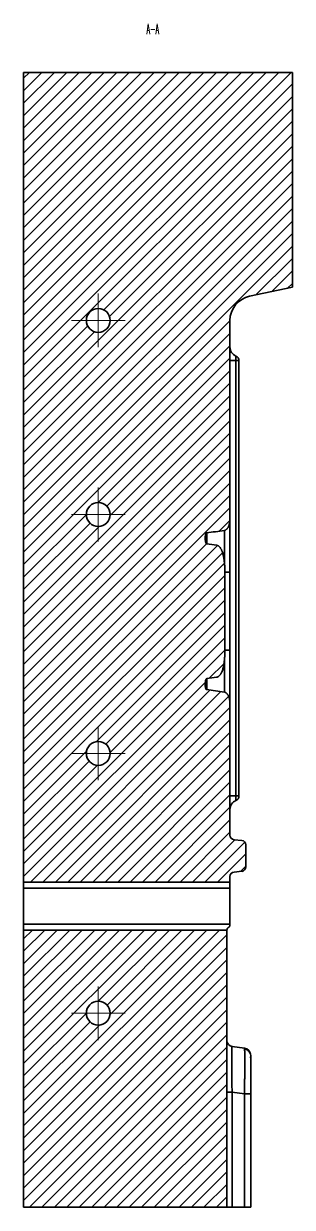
# Model space of a CAD drawing. Header units: millimetres. Extents: x -13 to 1082, y 396 to 866.
# Drawn here: x 557.8 to 647.8, y 469.2 to 865.6 of the extents above; entities that cross this region are included whole.
import ezdxf

# ---------------------------------------------------------------- set-up
doc = ezdxf.new("R2010")
doc.units = ezdxf.units.MM
doc.linetypes.add('CENTER', pattern=[50.8, 31.75, -6.35, 6.35, -6.35])
doc.layers.add('1', color=7, linetype='Continuous', true_color=0xffffff)
doc.layers.add('10', color=7, linetype='Continuous', true_color=0xffffff)
doc.styles.add('chinesef', font='simplex.shx', dxfattribs={"bigfont": 'gbcbig.shx'})

msp = doc.modelspace()

# ---------------------------------------------------------------- hatches: boundary and pattern name
at = {"layer": '10', "linetype": 'Continuous', "lineweight": 18}
h = msp.add_hatch(dxfattribs=at)
h.set_pattern_fill('ANSI31', scale=0.93, style=0)
h.set_pattern_definition([(45, (-182.029, 132.5365), (-2.0879095, 2.0879095), [])])
edge = h.paths.add_edge_path(flags=0)
edge.add_arc((582.785, 534.236), 4, 0, 360)
edge = h.paths.add_edge_path(flags=0)
edge.add_line((618.64, 644.983), (618.64, 643.682))
edge.add_spline(control_points=[(618.64, 643.682), (618.64, 643.631), (618.641, 643.579), (618.646, 643.502), (618.649, 643.476), (618.654, 643.424), (618.657, 643.398), (618.667, 643.321), (618.676, 643.269), (618.693, 643.193), (618.699, 643.168), (618.712, 643.118), (618.719, 643.093), (618.743, 643.018), (618.761, 642.97), (618.794, 642.9), (618.805, 642.877), (618.831, 642.832), (618.844, 642.81), (618.867, 642.778), (618.875, 642.768), (618.891, 642.747), (618.9, 642.737), (618.926, 642.708), (618.945, 642.69), (618.976, 642.665), (618.987, 642.658), (619.009, 642.644), (619.021, 642.638), (619.044, 642.627), (619.056, 642.622), (619.075, 642.616), (619.082, 642.615), (619.107, 642.61)], knot_values=[0, 0, 0, 0, 0.1269841, 0.1269841, 0.1904762, 0.1904762, 0.2539683, 0.2539683, 0.3809524, 0.3809524, 0.4444444, 0.4444444, 0.5079365, 0.5079365, 0.6349206, 0.6349206, 0.6984127, 0.6984127, 0.7619048, 0.7619048, 0.7936508, 0.7936508, 0.8253968, 0.8253968, 0.8888889, 0.8888889, 0.9206349, 0.9206349, 0.952381, 0.952381, 0.984127, 0.984127, 1, 1, 1, 1], degree=3, periodic=0)
edge.add_spline(control_points=[(619.107, 642.61), (621.074, 642.325), (623.042, 642.047), (625.011, 641.775)], knot_values=[0, 0, 0, 0, 1, 1, 1, 1], degree=3, periodic=0)
edge.add_spline(control_points=[(625.011, 641.775), (625.034, 641.771), (625.057, 641.767), (625.102, 641.758), (625.124, 641.753), (625.19, 641.735), (625.234, 641.72), (625.297, 641.694), (625.318, 641.685), (625.36, 641.665), (625.38, 641.655), (625.441, 641.622), (625.481, 641.599), (625.595, 641.523), (625.666, 641.466), (625.767, 641.372), (625.8, 641.34), (625.863, 641.274), (625.894, 641.239), (625.982, 641.135), (626.037, 641.062), (626.115, 640.95), (626.14, 640.911), (626.189, 640.834), (626.213, 640.794), (626.281, 640.675), (626.324, 640.594), (626.404, 640.431), (626.441, 640.348), (626.544, 640.095), (626.604, 639.923), (626.667, 639.704), (626.679, 639.66), (626.703, 639.571), (626.714, 639.527), (626.745, 639.394), (626.764, 639.305), (626.814, 639.037), (626.839, 638.858), (626.872, 638.499), (626.881, 638.318), (626.881, 638.137)], knot_values=[0, 0, 0, 0, 0.015625, 0.015625, 0.03125, 0.03125, 0.0625, 0.0625, 0.078125, 0.078125, 0.09375, 0.09375, 0.125, 0.125, 0.1875, 0.1875, 0.21875, 0.21875, 0.25, 0.25, 0.3125, 0.3125, 0.34375, 0.34375, 0.375, 0.375, 0.4375, 0.4375, 0.5, 0.5, 0.625, 0.625, 0.65625, 0.65625, 0.6875, 0.6875, 0.75, 0.75, 0.875, 0.875, 1, 1, 1, 1], degree=3, periodic=0)
edge.add_spline(control_points=[(626.881, 638.137), (626.881, 623.37), (626.881, 608.604), (626.881, 593.838)], knot_values=[0, 0, 0, 0, 1, 1, 1, 1], degree=3, periodic=0)
edge.add_arc((628.388, 593.838), 1.508, 180, 265)
edge.add_line((628.257, 592.336), (630.831, 592.111))
edge.add_arc((630.7, 590.609), 1.508, 0, 85, ccw=False)
edge.add_line((632.207, 590.609), (632.207, 583.249))
edge.add_arc((630.7, 583.249), 1.508, 275, 360, ccw=False)
edge.add_line((630.831, 581.747), (628.257, 581.522))
edge.add_arc((628.388, 580.02), 1.508, 95, 180)
edge.add_line((626.881, 580.02), (626.881, 578.145))
edge.add_line((626.881, 578.145), (557.785, 578.145))
edge.add_line((557.785, 578.145), (557.785, 849.236))
edge.add_line((557.785, 849.236), (647.785, 849.236))
edge.add_line((647.785, 849.236), (647.785, 777.35))
edge.add_line((647.785, 777.35), (633.488, 774.311))
edge.add_arc((635.222, 766.152), 8.341, 102, 180)
edge.add_spline(control_points=[(626.881, 766.152), (626.881, 743.944), (626.881, 721.737), (626.881, 699.529)], knot_values=[0, 0, 0, 0, 1, 1, 1, 1], degree=3, periodic=0)
edge.add_spline(control_points=[(626.881, 699.529), (626.881, 699.349), (626.872, 699.168), (626.851, 698.942), (626.846, 698.896), (626.835, 698.806), (626.829, 698.76), (626.81, 698.625), (626.795, 698.535), (626.745, 698.268), (626.703, 698.092), (626.602, 697.746), (626.543, 697.575), (626.457, 697.365), (626.439, 697.323), (626.401, 697.239), (626.382, 697.198), (626.322, 697.075), (626.279, 696.994), (626.189, 696.837), (626.14, 696.76), (626.037, 696.61), (625.982, 696.538), (625.908, 696.451), (625.893, 696.433), (625.863, 696.399), (625.847, 696.382), (625.799, 696.332), (625.767, 696.3), (625.666, 696.208), (625.595, 696.151), (625.5, 696.087), (625.481, 696.075), (625.441, 696.051), (625.421, 696.04), (625.36, 696.007), (625.319, 695.987), (625.234, 695.953), (625.191, 695.938), (625.124, 695.92), (625.102, 695.915), (625.056, 695.905), (625.034, 695.901), (625.011, 695.898)], knot_values=[0, 0, 0, 0, 0.125, 0.125, 0.15625, 0.15625, 0.1875, 0.1875, 0.25, 0.25, 0.375, 0.375, 0.5, 0.5, 0.53125, 0.53125, 0.5625, 0.5625, 0.625, 0.625, 0.6875, 0.6875, 0.75, 0.75, 0.765625, 0.765625, 0.78125, 0.78125, 0.8125, 0.8125, 0.875, 0.875, 0.890625, 0.890625, 0.90625, 0.90625, 0.9375, 0.9375, 0.96875, 0.96875, 0.984375, 0.984375, 1, 1, 1, 1], degree=3, periodic=0)
edge.add_spline(control_points=[(625.011, 695.898), (623.042, 695.626), (621.074, 695.348), (619.107, 695.063)], knot_values=[0, 0, 0, 0, 1, 1, 1, 1], degree=3, periodic=0)
edge.add_spline(control_points=[(619.107, 695.063), (619.094, 695.061), (619.082, 695.058), (619.056, 695.051), (619.044, 695.046), (619.02, 695.035), (619.009, 695.029), (618.987, 695.015), (618.976, 695.007), (618.945, 694.983), (618.926, 694.965), (618.9, 694.936), (618.891, 694.926), (618.875, 694.906), (618.867, 694.895), (618.845, 694.863), (618.831, 694.841), (618.805, 694.796), (618.794, 694.773), (618.772, 694.726), (618.762, 694.702), (618.743, 694.653), (618.735, 694.628), (618.711, 694.554), (618.698, 694.504), (618.676, 694.403), (618.667, 694.352), (618.653, 694.25), (618.648, 694.198), (618.643, 694.12), (618.642, 694.094), (618.64, 694.043), (618.64, 694.017), (618.64, 693.991)], knot_values=[0, 0, 0, 0, 0.03125, 0.03125, 0.0625, 0.0625, 0.09375, 0.09375, 0.125, 0.125, 0.1875, 0.1875, 0.21875, 0.21875, 0.25, 0.25, 0.3125, 0.3125, 0.375, 0.375, 0.4375, 0.4375, 0.5, 0.5, 0.625, 0.625, 0.75, 0.75, 0.875, 0.875, 0.9375, 0.9375, 1, 1, 1, 1], degree=3, periodic=0)
edge.add_line((618.64, 693.991), (618.64, 692.69))
edge.add_spline(control_points=[(618.64, 692.69), (618.64, 692.63), (618.644, 692.51), (618.654, 692.391), (618.669, 692.272), (618.678, 692.213), (618.7, 692.096), (618.713, 692.037), (618.736, 691.95), (618.744, 691.921), (618.762, 691.864), (618.772, 691.835), (618.793, 691.78), (618.804, 691.752), (618.829, 691.697), (618.842, 691.671), (618.87, 691.618), (618.886, 691.592), (618.912, 691.555), (618.921, 691.543), (618.94, 691.519), (618.95, 691.507), (618.971, 691.485), (618.982, 691.475), (619.006, 691.455), (619.018, 691.446), (619.044, 691.43), (619.057, 691.424), (619.086, 691.413), (619.101, 691.409), (619.116, 691.406)], knot_values=[0, 0, 0, 0, 0.125, 0.25, 0.25, 0.375, 0.375, 0.5, 0.5, 0.5625, 0.5625, 0.625, 0.625, 0.6875, 0.6875, 0.75, 0.75, 0.8125, 0.8125, 0.84375, 0.84375, 0.875, 0.875, 0.90625, 0.90625, 0.9375, 0.9375, 0.96875, 0.96875, 1, 1, 1, 1], degree=3, periodic=0)
edge.add_spline(control_points=[(619.116, 691.406), (620.224, 691.25), (621.33, 691.089), (622.437, 690.925)], knot_values=[0, 0, 0, 0, 1, 1, 1, 1], degree=3, periodic=0)
edge.add_spline(control_points=[(622.437, 690.925), (622.463, 690.922), (622.489, 690.917), (622.528, 690.908), (622.541, 690.905), (622.567, 690.899), (622.58, 690.896), (622.644, 690.878), (622.694, 690.86), (622.792, 690.82), (622.84, 690.798), (622.91, 690.76), (622.933, 690.747), (622.978, 690.72), (623.001, 690.705), (623.111, 690.632), (623.194, 690.566), (623.349, 690.424), (623.422, 690.347), (623.56, 690.186), (623.624, 690.102), (623.744, 689.93), (623.8, 689.843), (623.906, 689.663), (623.956, 689.572), (624.051, 689.386), (624.095, 689.292), (624.18, 689.101), (624.22, 689.004), (624.277, 688.858), (624.296, 688.808), (624.332, 688.71), (624.35, 688.66), (624.435, 688.413), (624.496, 688.214), (624.605, 687.815), (624.654, 687.614), (624.743, 687.213), (624.782, 687.011), (624.854, 686.607), (624.886, 686.405), (624.944, 685.999), (624.97, 685.796), (625.04, 685.186), (625.076, 684.777), (625.132, 683.959), (625.152, 683.548), (625.178, 682.726), (625.185, 682.314), (625.185, 681.901)], knot_values=[0, 0, 0, 0, 0.0078125, 0.0078125, 0.0117188, 0.0117188, 0.015625, 0.015625, 0.03125, 0.03125, 0.046875, 0.046875, 0.0546875, 0.0546875, 0.0625, 0.0625, 0.09375, 0.09375, 0.125, 0.125, 0.15625, 0.15625, 0.1875, 0.1875, 0.21875, 0.21875, 0.25, 0.25, 0.28125, 0.28125, 0.296875, 0.296875, 0.3125, 0.3125, 0.375, 0.375, 0.4375, 0.4375, 0.5, 0.5, 0.5625, 0.5625, 0.625, 0.625, 0.75, 0.75, 0.875, 0.875, 1, 1, 1, 1], degree=3, periodic=0)
edge.add_line((625.185, 681.901), (625.185, 655.771))
edge.add_spline(control_points=[(625.185, 655.771), (625.185, 655.361), (625.178, 654.951), (625.152, 654.131), (625.132, 653.721), (625.077, 652.901), (625.041, 652.491), (624.97, 651.877), (624.944, 651.672), (624.885, 651.262), (624.853, 651.058), (624.798, 650.751), (624.779, 650.648), (624.738, 650.444), (624.717, 650.342), (624.649, 650.038), (624.6, 649.837), (624.489, 649.438), (624.429, 649.241), (624.293, 648.85), (624.218, 648.657), (624.091, 648.372), (624.047, 648.278), (623.975, 648.138), (623.951, 648.092), (623.9, 648), (623.874, 647.954), (623.794, 647.82), (623.737, 647.732), (623.617, 647.562), (623.553, 647.479), (623.451, 647.36), (623.416, 647.321), (623.343, 647.246), (623.305, 647.209), (623.188, 647.102), (623.106, 647.037), (622.975, 646.951), (622.93, 646.924), (622.861, 646.886), (622.837, 646.874), (622.789, 646.852), (622.765, 646.841), (622.692, 646.812), (622.642, 646.794), (622.541, 646.766), (622.489, 646.755), (622.437, 646.747)], knot_values=[0, 0, 0, 0, 0.125, 0.125, 0.25, 0.25, 0.375, 0.375, 0.4375, 0.4375, 0.5, 0.5, 0.53125, 0.53125, 0.5625, 0.5625, 0.625, 0.625, 0.6875, 0.6875, 0.75, 0.75, 0.78125, 0.78125, 0.796875, 0.796875, 0.8125, 0.8125, 0.84375, 0.84375, 0.875, 0.875, 0.890625, 0.890625, 0.90625, 0.90625, 0.9375, 0.9375, 0.953125, 0.953125, 0.9609375, 0.9609375, 0.96875, 0.96875, 0.984375, 0.984375, 1, 1, 1, 1], degree=3, periodic=0)
edge.add_spline(control_points=[(622.437, 646.747), (621.33, 646.583), (620.224, 646.423), (619.116, 646.266)], knot_values=[0, 0, 0, 0, 1, 1, 1, 1], degree=3, periodic=0)
edge.add_spline(control_points=[(619.116, 646.266), (619.101, 646.264), (619.086, 646.26), (619.058, 646.249), (619.044, 646.243), (619.018, 646.227), (619.006, 646.218), (618.983, 646.198), (618.972, 646.188), (618.94, 646.155), (618.921, 646.132), (618.895, 646.094), (618.887, 646.082), (618.871, 646.056), (618.864, 646.043), (618.842, 646.003), (618.829, 645.976), (618.805, 645.922), (618.793, 645.894), (618.772, 645.837), (618.762, 645.809), (618.744, 645.751), (618.736, 645.722), (618.713, 645.635), (618.7, 645.577), (618.678, 645.46), (618.669, 645.401), (618.654, 645.282), (618.649, 645.223), (618.644, 645.133), (618.642, 645.103), (618.64, 645.043), (618.64, 645.013), (618.64, 644.983)], knot_values=[0, 0, 0, 0, 0.03125, 0.03125, 0.0625, 0.0625, 0.09375, 0.09375, 0.125, 0.125, 0.1875, 0.1875, 0.21875, 0.21875, 0.25, 0.25, 0.3125, 0.3125, 0.375, 0.375, 0.4375, 0.4375, 0.5, 0.5, 0.625, 0.625, 0.75, 0.75, 0.875, 0.875, 0.9375, 0.9375, 1, 1, 1, 1], degree=3, periodic=0)
edge = h.paths.add_edge_path(flags=0)
edge.add_arc((582.785, 766.236), 4, 0, 360)
edge = h.paths.add_edge_path(flags=0)
edge.add_arc((582.785, 701.236), 4, 0, 360)
edge = h.paths.add_edge_path(flags=0)
edge.add_arc((582.785, 621.236), 4, 0, 360)
h.paths.add_polyline_path([(625.876, 562.073), (625.876, 469.236), (557.785, 469.236), (557.785, 562.073)], flags=0)

# ---------------------------------------------------------------- linework, layer by layer
at = {"layer": '1', "color": 1, "linetype": 'CENTER', "lineweight": 18}
for p, q in [((582.785, 757.236), (582.785, 775.236)), ((573.785, 766.236), (591.785, 766.236)), ((582.785, 692.236), (582.785, 710.236)), ((573.785, 701.236), (591.785, 701.236)), ((582.785, 612.236), (582.785, 630.236)), ((573.785, 621.236), (591.785, 621.236)), ((582.785, 525.236), (582.785, 543.236)), ((573.785, 534.236), (591.785, 534.236))]:
    msp.add_line(p, q, dxfattribs=at)
at = {"layer": '10', "color": 7, "linetype": 'Continuous', "lineweight": 35}
for p, q in [((557.785, 578.145), (557.785, 849.236)), ((557.785, 849.236), (647.785, 849.236)), ((647.785, 849.236), (647.785, 777.35)), ((647.785, 777.35), (633.488, 774.311)), ((626.881, 766.152), (626.881, 699.529)), ((628.911, 752.754), (628.911, 754.303)), ((626.881, 752.754), (628.911, 752.754)), ((628.911, 607.029), (628.911, 752.754)), ((629.896, 752.754), (628.911, 752.754)), ((629.896, 752.754), (629.896, 752.821)), ((629.896, 607.029), (629.896, 752.754)), ((626.881, 699.529), (626.881, 699.529)), ((618.64, 693.991), (618.64, 692.69)), ((619.107, 691.418), (619.107, 695.063)), ((625.011, 695.899), (625.011, 685.414)), ((625.185, 681.901), (625.185, 655.771)), ((626.881, 681.901), (626.902, 681.901)), ((626.881, 655.771), (626.881, 681.901)), ((626.902, 655.771), (626.902, 681.901)), ((626.902, 655.771), (626.881, 655.771)), ((625.011, 652.471), (625.011, 641.774)), ((619.107, 642.609), (619.107, 646.244)), ((618.64, 644.983), (618.64, 643.682)), ((626.881, 638.137), (626.881, 638.137)), ((626.881, 638.137), (626.881, 593.838)), ((626.881, 607.029), (628.911, 607.029)), ((629.896, 607.029), (628.911, 607.029)), ((628.911, 607.029), (628.911, 605.48)), ((629.896, 607.029), (629.896, 606.962)), ((628.257, 592.336), (630.831, 592.111)), ((632.207, 590.609), (632.207, 583.249)), ((626.881, 580.02), (626.881, 578.145)), ((630.831, 581.747), (628.257, 581.522)), ((626.881, 578.145), (557.785, 578.145)), ((557.785, 576.145), (557.785, 578.145)), ((557.785, 564.073), (557.785, 576.145)), ((557.785, 576.145), (626.881, 576.145)), ((626.881, 578.145), (626.881, 576.145)), ((626.881, 576.145), (626.881, 564.073)), ((557.785, 562.073), (557.785, 564.073)), ((626.881, 564.073), (557.785, 564.073)), ((626.881, 564.073), (626.881, 563.814)), ((557.785, 562.073), (625.876, 562.073)), ((557.785, 469.236), (557.785, 562.073)), ((625.876, 562.073), (625.876, 469.236)), ((631.724, 522.539), (627.598, 523.119)), ((625.876, 507.77), (627.598, 507.77)), ((631.724, 507.19), (627.598, 507.77)), ((627.598, 507.77), (627.598, 469.236)), ((633.876, 507.19), (631.724, 507.19)), ((631.724, 507.19), (631.724, 469.236)), ((633.876, 507.19), (633.876, 469.237)), ((633.876, 507.19), (633.876, 469.237)), ((625.876, 469.236), (557.785, 469.236)), ((627.598, 469.236), (625.876, 469.236)), ((627.598, 469.236), (631.724, 469.236)), ((633.87, 469.236), (631.724, 469.236))]:
    msp.add_line(p, q, dxfattribs=at)
for centre in [(582.785, 766.236), (582.785, 701.236), (582.785, 621.236), (582.785, 534.236)]:
    msp.add_circle(centre, 4, dxfattribs=at)
for centre, radius, start, end in [((635.222, 766.152), 8.341, 102, 180), ((630.197, 757.36), 3.317, 180, 247.18511), ((628.288, 752.821), 1.608, 0, 67.18511), ((628.288, 606.962), 1.608, 292.81489, 0), ((630.197, 602.423), 3.317, 112.81489, 180), ((628.388, 593.838), 1.508, 180, 265), ((630.7, 590.609), 1.508, 0, 85), ((630.7, 583.249), 1.508, 275, 0), ((628.388, 580.02), 1.508, 95, 180), ((627.876, 525.099), 2, 180, 262.00004), ((631.376, 520.063), 2.5, 360, 81.99996)]:
    msp.add_arc(centre, radius, start, end, dxfattribs=at)
for points, degree, knots in [([(626.881, 699.529), (626.881, 699.349), (626.872, 699.168), (626.851, 698.942), (626.846, 698.896), (626.835, 698.806), (626.829, 698.76), (626.81, 698.625), (626.795, 698.535), (626.745, 698.268), (626.703, 698.092), (626.602, 697.746), (626.543, 697.575), (626.457, 697.365), (626.439, 697.323), (626.401, 697.239), (626.382, 697.198), (626.322, 697.075), (626.279, 696.994), (626.189, 696.837), (626.14, 696.76), (626.037, 696.61), (625.982, 696.538), (625.908, 696.451), (625.893, 696.433), (625.863, 696.399), (625.847, 696.382), (625.799, 696.332), (625.767, 696.3), (625.666, 696.208), (625.595, 696.151), (625.5, 696.087), (625.481, 696.075), (625.441, 696.051), (625.421, 696.04), (625.36, 696.007), (625.319, 695.987), (625.234, 695.953), (625.191, 695.938), (625.124, 695.92), (625.102, 695.915), (625.056, 695.905), (625.034, 695.901), (625.011, 695.898)], 3, [0, 0, 0, 0, 0.125, 0.125, 0.15625, 0.15625, 0.1875, 0.1875, 0.25, 0.25, 0.375, 0.375, 0.5, 0.5, 0.53125, 0.53125, 0.5625, 0.5625, 0.625, 0.625, 0.6875, 0.6875, 0.75, 0.75, 0.765625, 0.765625, 0.78125, 0.78125, 0.8125, 0.8125, 0.875, 0.875, 0.890625, 0.890625, 0.90625, 0.90625, 0.9375, 0.9375, 0.96875, 0.96875, 0.984375, 0.984375, 1, 1, 1, 1]), ([(626.881, 699.529), (626.881, 699.428), (626.881, 697.187), (626.881, 694.916), (626.881, 693.757), (626.881, 692.55), (626.881, 691.374), (626.881, 690.102), (626.881, 689.099), (626.881, 688.117), (626.881, 686.546), (626.881, 685.053)], 2, [0, 0, 0, 0.0158086, 0.3438724, 0.3438724, 0.5079043, 0.5079043, 0.6719362, 0.6719362, 0.8031617, 0.8031617, 1, 1, 1]), ([(619.107, 695.063), (619.094, 695.061), (619.082, 695.058), (619.056, 695.051), (619.044, 695.046), (619.02, 695.035), (619.009, 695.029), (618.987, 695.015), (618.976, 695.007), (618.945, 694.983), (618.926, 694.965), (618.9, 694.936), (618.891, 694.926), (618.875, 694.906), (618.867, 694.895), (618.845, 694.863), (618.831, 694.841), (618.805, 694.796), (618.794, 694.773), (618.772, 694.726), (618.762, 694.702), (618.743, 694.653), (618.735, 694.628), (618.711, 694.554), (618.698, 694.504), (618.676, 694.403), (618.667, 694.352), (618.653, 694.25), (618.648, 694.198), (618.643, 694.12), (618.642, 694.094), (618.64, 694.043), (618.64, 694.017), (618.64, 693.991)], 3, [0, 0, 0, 0, 0.03125, 0.03125, 0.0625, 0.0625, 0.09375, 0.09375, 0.125, 0.125, 0.1875, 0.1875, 0.21875, 0.21875, 0.25, 0.25, 0.3125, 0.3125, 0.375, 0.375, 0.4375, 0.4375, 0.5, 0.5, 0.625, 0.625, 0.75, 0.75, 0.875, 0.875, 0.9375, 0.9375, 1, 1, 1, 1]), ([(618.64, 692.69), (618.64, 692.63), (618.644, 692.51), (618.654, 692.391), (618.669, 692.272), (618.678, 692.213), (618.7, 692.096), (618.713, 692.037), (618.736, 691.95), (618.744, 691.921), (618.762, 691.864), (618.772, 691.835), (618.793, 691.78), (618.804, 691.752), (618.829, 691.697), (618.842, 691.671), (618.87, 691.618), (618.886, 691.592), (618.912, 691.555), (618.921, 691.543), (618.94, 691.519), (618.95, 691.507), (618.971, 691.485), (618.982, 691.475), (619.006, 691.455), (619.018, 691.446), (619.044, 691.43), (619.057, 691.424), (619.086, 691.413), (619.101, 691.409), (619.116, 691.406)], 3, [0, 0, 0, 0, 0.125, 0.25, 0.25, 0.375, 0.375, 0.5, 0.5, 0.5625, 0.5625, 0.625, 0.625, 0.6875, 0.6875, 0.75, 0.75, 0.8125, 0.8125, 0.84375, 0.84375, 0.875, 0.875, 0.90625, 0.90625, 0.9375, 0.9375, 0.96875, 0.96875, 1, 1, 1, 1]), ([(622.437, 690.925), (622.463, 690.922), (622.489, 690.917), (622.528, 690.908), (622.541, 690.905), (622.567, 690.899), (622.58, 690.896), (622.644, 690.878), (622.694, 690.86), (622.792, 690.82), (622.84, 690.798), (622.91, 690.76), (622.933, 690.747), (622.978, 690.72), (623.001, 690.705), (623.111, 690.632), (623.194, 690.566), (623.349, 690.424), (623.422, 690.347), (623.56, 690.186), (623.624, 690.102), (623.744, 689.93), (623.8, 689.843), (623.906, 689.663), (623.956, 689.572), (624.051, 689.386), (624.095, 689.292), (624.18, 689.101), (624.22, 689.004), (624.277, 688.858), (624.296, 688.808), (624.332, 688.71), (624.35, 688.66), (624.435, 688.413), (624.496, 688.214), (624.605, 687.815), (624.654, 687.614), (624.743, 687.213), (624.782, 687.011), (624.854, 686.607), (624.886, 686.405), (624.944, 685.999), (624.97, 685.796), (625.04, 685.186), (625.076, 684.777), (625.132, 683.959), (625.152, 683.548), (625.178, 682.726), (625.185, 682.314), (625.185, 681.901)], 3, [0, 0, 0, 0, 0.0078125, 0.0078125, 0.0117188, 0.0117188, 0.015625, 0.015625, 0.03125, 0.03125, 0.046875, 0.046875, 0.0546875, 0.0546875, 0.0625, 0.0625, 0.09375, 0.09375, 0.125, 0.125, 0.15625, 0.15625, 0.1875, 0.1875, 0.21875, 0.21875, 0.25, 0.25, 0.28125, 0.28125, 0.296875, 0.296875, 0.3125, 0.3125, 0.375, 0.375, 0.4375, 0.4375, 0.5, 0.5, 0.5625, 0.5625, 0.625, 0.625, 0.75, 0.75, 0.875, 0.875, 1, 1, 1, 1]), ([(626.881, 681.901), (626.883, 681.901), (626.873, 681.901), (626.83, 681.901), (626.796, 681.901), (626.706, 681.901), (626.649, 681.901), (626.516, 681.901), (626.439, 681.901), (626.267, 681.901), (626.172, 681.901), (625.968, 681.901), (625.859, 681.901), (625.63, 681.901), (625.51, 681.901), (625.322, 681.901), (625.255, 681.901), (625.189, 681.901)], 3, [0, 0, 0, 0, 0.1327757, 0.1327757, 0.2655514, 0.2655514, 0.398327, 0.398327, 0.5311027, 0.5311027, 0.6638784, 0.6638784, 0.7966541, 0.7966541, 0.9294297, 0.9294297, 1, 1, 1, 1]), ([(626.902, 681.901), (626.902, 681.918), (626.902, 681.952), (626.902, 682.003), (626.902, 682.057), (626.901, 682.112), (626.901, 682.17), (626.901, 682.229), (626.901, 682.29), (626.901, 682.354), (626.9, 682.419), (626.9, 682.487), (626.9, 682.556), (626.899, 682.628), (626.899, 682.739), (626.898, 682.881), (626.897, 683.046), (626.896, 683.19), (626.895, 683.311), (626.894, 683.411), (626.894, 683.498), (626.893, 683.582), (626.892, 683.669), (626.891, 683.756), (626.89, 683.842), (626.888, 683.929), (626.887, 684.016), (626.886, 684.103), (626.885, 684.19), (626.884, 684.263), (626.883, 684.321), (626.883, 684.364), (626.882, 684.406), (626.882, 684.447), (626.882, 684.487), (626.881, 684.526), (626.881, 684.565), (626.881, 684.601), (626.881, 684.637), (626.881, 684.672), (626.881, 684.706), (626.881, 684.739), (626.881, 684.771), (626.881, 684.802), (626.881, 684.831), (626.881, 684.86), (626.881, 684.888), (626.881, 684.914), (626.881, 684.94), (626.881, 684.964), (626.881, 684.988), (626.881, 685.011), (626.881, 685.032), (626.881, 685.046), (626.881, 685.053)], 3, [0, 0, 0, 0, 0.0155356, 0.0317004, 0.0484945, 0.065918, 0.0839709, 0.102653, 0.1219645, 0.1419052, 0.1624751, 0.183674, 0.2055019, 0.2279586, 0.2510439, 0.310063, 0.3621515, 0.4073127, 0.44555, 0.4768665, 0.5012655, 0.5286805, 0.5561643, 0.5837201, 0.611351, 0.6390601, 0.6668504, 0.6947248, 0.7226864, 0.7507379, 0.7650745, 0.7790639, 0.7927067, 0.8060033, 0.8189541, 0.8315596, 0.8438202, 0.8557364, 0.8673087, 0.8785375, 0.8894232, 0.8999665, 0.9101679, 0.9200278, 0.9295469, 0.9387257, 0.947565, 0.9560654, 0.9642277, 0.9720527, 0.9795413, 0.9866947, 0.9935138, 1, 1, 1, 1]), ([(625.185, 655.771), (625.185, 655.361), (625.178, 654.951), (625.152, 654.131), (625.132, 653.721), (625.077, 652.901), (625.041, 652.491), (624.97, 651.877), (624.944, 651.672), (624.885, 651.262), (624.853, 651.058), (624.798, 650.751), (624.779, 650.648), (624.738, 650.444), (624.717, 650.342), (624.649, 650.038), (624.6, 649.837), (624.489, 649.438), (624.429, 649.241), (624.293, 648.85), (624.218, 648.657), (624.091, 648.372), (624.047, 648.278), (623.975, 648.138), (623.951, 648.092), (623.9, 648), (623.874, 647.954), (623.794, 647.82), (623.737, 647.732), (623.617, 647.562), (623.553, 647.479), (623.451, 647.36), (623.416, 647.321), (623.343, 647.246), (623.305, 647.209), (623.188, 647.102), (623.106, 647.037), (622.975, 646.951), (622.93, 646.924), (622.861, 646.886), (622.837, 646.874), (622.789, 646.852), (622.765, 646.841), (622.692, 646.812), (622.642, 646.794), (622.541, 646.766), (622.489, 646.755), (622.437, 646.747)], 3, [0, 0, 0, 0, 0.125, 0.125, 0.25, 0.25, 0.375, 0.375, 0.4375, 0.4375, 0.5, 0.5, 0.53125, 0.53125, 0.5625, 0.5625, 0.625, 0.625, 0.6875, 0.6875, 0.75, 0.75, 0.78125, 0.78125, 0.796875, 0.796875, 0.8125, 0.8125, 0.84375, 0.84375, 0.875, 0.875, 0.890625, 0.890625, 0.90625, 0.90625, 0.9375, 0.9375, 0.953125, 0.953125, 0.9609375, 0.9609375, 0.96875, 0.96875, 0.984375, 0.984375, 1, 1, 1, 1]), ([(626.881, 655.771), (626.883, 655.771), (626.873, 655.771), (626.829, 655.771), (626.796, 655.771), (626.705, 655.771), (626.649, 655.771), (626.516, 655.771), (626.439, 655.771), (626.267, 655.771), (626.172, 655.771), (625.968, 655.771), (625.859, 655.771), (625.63, 655.771), (625.51, 655.771), (625.322, 655.771), (625.255, 655.771), (625.189, 655.771)], 3, [0, 0, 0, 0, 0.1327669, 0.1327669, 0.2655337, 0.2655337, 0.3983006, 0.3983006, 0.5310674, 0.5310674, 0.6638343, 0.6638343, 0.7966012, 0.7966012, 0.929368, 0.929368, 1, 1, 1, 1]), ([(626.881, 652.618), (626.881, 652.625), (626.881, 652.637), (626.881, 652.657), (626.881, 652.678), (626.881, 652.699), (626.881, 652.722), (626.881, 652.745), (626.881, 652.769), (626.881, 652.794), (626.881, 652.82), (626.881, 652.847), (626.881, 652.875), (626.881, 652.903), (626.881, 652.933), (626.881, 652.963), (626.881, 652.994), (626.881, 653.026), (626.881, 653.059), (626.881, 653.093), (626.881, 653.128), (626.882, 653.163), (626.882, 653.2), (626.882, 653.237), (626.882, 653.275), (626.883, 653.315), (626.883, 653.355), (626.884, 653.397), (626.884, 653.441), (626.885, 653.488), (626.885, 653.534), (626.886, 653.58), (626.887, 653.626), (626.887, 653.672), (626.888, 653.718), (626.889, 653.764), (626.889, 653.81), (626.89, 653.856), (626.891, 653.902), (626.891, 653.948), (626.892, 653.994), (626.892, 654.04), (626.893, 654.086), (626.893, 654.132), (626.894, 654.204), (626.895, 654.319), (626.896, 654.493), (626.897, 654.716), (626.899, 654.921), (626.9, 655.089), (626.9, 655.202), (626.901, 655.31), (626.901, 655.412), (626.901, 655.509), (626.902, 655.601), (626.902, 655.688), (626.902, 655.744), (626.902, 655.771)], 3, [0, 0, 0, 0, 0.0059766, 0.0122371, 0.0187827, 0.0256142, 0.0327324, 0.0401382, 0.0478321, 0.0558148, 0.0640869, 0.0726489, 0.0815013, 0.0906446, 0.1000793, 0.1098056, 0.1198242, 0.1301353, 0.1407394, 0.1516368, 0.1628279, 0.1743131, 0.1860926, 0.1981669, 0.2105364, 0.2232012, 0.2361619, 0.2494187, 0.2642992, 0.2791526, 0.2939795, 0.3087802, 0.3235552, 0.3383049, 0.3530297, 0.3677301, 0.3824064, 0.3970592, 0.4116889, 0.426296, 0.4408808, 0.4554439, 0.4699857, 0.4845066, 0.4990072, 0.538264, 0.5930239, 0.6632978, 0.7490967, 0.7862466, 0.8217439, 0.855588, 0.8877785, 0.9183151, 0.9471975, 0.9744257, 1, 1, 1, 1]), ([(626.881, 652.618), (626.881, 651.336), (626.881, 650.051), (626.881, 648.836), (626.881, 647.569), (626.881, 645.008), (626.881, 642.758), (626.881, 640.498), (626.881, 638.239), (626.881, 638.137)], 2, [0, 0, 0, 0.1640588, 0.1640588, 0.3281176, 0.3281176, 0.6562353, 0.6562353, 0.9843529, 1, 1, 1]), ([(619.116, 646.266), (619.101, 646.264), (619.086, 646.26), (619.058, 646.249), (619.044, 646.243), (619.018, 646.227), (619.006, 646.218), (618.983, 646.198), (618.972, 646.188), (618.94, 646.155), (618.921, 646.132), (618.895, 646.094), (618.887, 646.082), (618.871, 646.056), (618.864, 646.043), (618.842, 646.003), (618.829, 645.976), (618.805, 645.922), (618.793, 645.894), (618.772, 645.837), (618.762, 645.809), (618.744, 645.751), (618.736, 645.722), (618.713, 645.635), (618.7, 645.577), (618.678, 645.46), (618.669, 645.401), (618.654, 645.282), (618.649, 645.223), (618.644, 645.133), (618.642, 645.103), (618.64, 645.043), (618.64, 645.013), (618.64, 644.983)], 3, [0, 0, 0, 0, 0.03125, 0.03125, 0.0625, 0.0625, 0.09375, 0.09375, 0.125, 0.125, 0.1875, 0.1875, 0.21875, 0.21875, 0.25, 0.25, 0.3125, 0.3125, 0.375, 0.375, 0.4375, 0.4375, 0.5, 0.5, 0.625, 0.625, 0.75, 0.75, 0.875, 0.875, 0.9375, 0.9375, 1, 1, 1, 1]), ([(618.64, 643.682), (618.64, 643.631), (618.641, 643.579), (618.646, 643.502), (618.649, 643.476), (618.654, 643.424), (618.657, 643.398), (618.667, 643.321), (618.676, 643.269), (618.693, 643.193), (618.699, 643.168), (618.712, 643.118), (618.719, 643.093), (618.743, 643.018), (618.761, 642.97), (618.794, 642.9), (618.805, 642.877), (618.831, 642.832), (618.844, 642.81), (618.867, 642.778), (618.875, 642.768), (618.891, 642.747), (618.9, 642.737), (618.926, 642.708), (618.945, 642.69), (618.976, 642.665), (618.987, 642.658), (619.009, 642.644), (619.021, 642.638), (619.044, 642.627), (619.056, 642.622), (619.075, 642.616), (619.082, 642.615), (619.094, 642.612), (619.101, 642.611), (619.107, 642.61)], 3, [0, 0, 0, 0, 0.125, 0.125, 0.1875, 0.1875, 0.25, 0.25, 0.375, 0.375, 0.4375, 0.4375, 0.5, 0.5, 0.625, 0.625, 0.6875, 0.6875, 0.75, 0.75, 0.78125, 0.78125, 0.8125, 0.8125, 0.875, 0.875, 0.90625, 0.90625, 0.9375, 0.9375, 0.96875, 0.96875, 0.984375, 0.984375, 1, 1, 1, 1]), ([(625.011, 641.775), (625.034, 641.771), (625.057, 641.767), (625.102, 641.758), (625.124, 641.753), (625.19, 641.735), (625.234, 641.72), (625.297, 641.694), (625.318, 641.685), (625.36, 641.665), (625.38, 641.655), (625.441, 641.622), (625.481, 641.599), (625.595, 641.523), (625.666, 641.466), (625.767, 641.372), (625.8, 641.34), (625.863, 641.274), (625.894, 641.239), (625.982, 641.135), (626.037, 641.062), (626.115, 640.95), (626.14, 640.911), (626.189, 640.834), (626.213, 640.794), (626.281, 640.675), (626.324, 640.594), (626.404, 640.431), (626.441, 640.348), (626.544, 640.095), (626.604, 639.923), (626.667, 639.704), (626.679, 639.66), (626.703, 639.571), (626.714, 639.527), (626.745, 639.394), (626.764, 639.305), (626.814, 639.037), (626.839, 638.858), (626.872, 638.499), (626.881, 638.318), (626.881, 638.137)], 3, [0, 0, 0, 0, 0.015625, 0.015625, 0.03125, 0.03125, 0.0625, 0.0625, 0.078125, 0.078125, 0.09375, 0.09375, 0.125, 0.125, 0.1875, 0.1875, 0.21875, 0.21875, 0.25, 0.25, 0.3125, 0.3125, 0.34375, 0.34375, 0.375, 0.375, 0.4375, 0.4375, 0.5, 0.5, 0.625, 0.625, 0.65625, 0.65625, 0.6875, 0.6875, 0.75, 0.75, 0.875, 0.875, 1, 1, 1, 1]), ([(626.378, 562.944), (626.342, 562.923), (626.309, 562.9), (626.245, 562.853), (626.216, 562.828), (626.175, 562.789), (626.161, 562.775), (626.136, 562.748), (626.124, 562.735), (626.089, 562.694), (626.069, 562.666), (626.041, 562.625), (626.032, 562.611), (626.015, 562.584), (626.007, 562.571), (625.985, 562.53), (625.973, 562.504), (625.939, 562.428), (625.923, 562.381), (625.906, 562.317), (625.901, 562.296), (625.893, 562.258), (625.89, 562.24), (625.882, 562.191), (625.88, 562.163), (625.877, 562.13), (625.877, 562.12), (625.876, 562.107), (625.876, 562.103), (625.876, 562.096), (625.876, 562.093), (625.876, 562.079), (625.876, 562.073), (625.876, 562.073)], 3, [0, 0, 0, 0, 0.0625107, 0.0625107, 0.1250215, 0.1250215, 0.1562768, 0.1562768, 0.1875322, 0.1875322, 0.2500429, 0.2500429, 0.2812983, 0.2812983, 0.3125537, 0.3125537, 0.3750644, 0.3750644, 0.5000859, 0.5000859, 0.5625966, 0.5625966, 0.6251073, 0.6251073, 0.7501288, 0.7501288, 0.8126395, 0.8126395, 0.8438949, 0.8438949, 0.8751503, 0.8751503, 1, 1, 1, 1]), ([(626.378, 562.944), (626.417, 562.966), (626.453, 562.99), (626.521, 563.042), (626.553, 563.07), (626.599, 563.115), (626.613, 563.131), (626.642, 563.163), (626.656, 563.18), (626.696, 563.231), (626.72, 563.267), (626.764, 563.341), (626.783, 563.38), (626.809, 563.441), (626.817, 563.461), (626.832, 563.503), (626.839, 563.525), (626.856, 563.589), (626.866, 563.633), (626.878, 563.722), (626.881, 563.768), (626.881, 563.814)], 3, [0, 0, 0, 0, 0.125, 0.125, 0.25, 0.25, 0.3125, 0.3125, 0.375, 0.375, 0.5, 0.5, 0.625, 0.625, 0.6875, 0.6875, 0.75, 0.75, 0.875, 0.875, 1, 1, 1, 1]), ([(627.598, 523.119), (627.588, 523.12), (627.58, 523.093), (627.564, 522.984), (627.557, 522.902), (627.543, 522.687), (627.537, 522.554), (627.526, 522.239), (627.521, 522.058), (627.512, 521.65), (627.508, 521.424), (627.5, 520.932), (627.497, 520.666), (627.492, 520.097), (627.49, 519.794), (627.488, 519.316), (627.487, 519.153), (627.487, 518.902), (627.487, 518.776), (627.487, 518.625), (627.487, 518.55), (627.487, 518.512), (627.487, 518.493), (627.487, 518.483), (627.487, 518.479), (627.487, 518.477), (627.487, 518.475), (627.487, 518.474), (627.487, 518.14), (627.488, 517.789), (627.491, 517.054), (627.493, 516.67), (627.499, 515.871), (627.502, 515.457), (627.51, 514.6), (627.514, 514.157), (627.523, 513.247), (627.528, 512.78), (627.539, 511.824), (627.545, 511.335), (627.558, 510.341), (627.565, 509.835), (627.58, 508.811), (627.588, 508.292), (627.598, 507.77)], 3, [0, 0, 0, 0, 0.0625, 0.0625, 0.125, 0.125, 0.1875, 0.1875, 0.25, 0.25, 0.3125, 0.3125, 0.375, 0.375, 0.4375, 0.4375, 0.46875, 0.46875, 0.484375, 0.4921875, 0.4960938, 0.4980469, 0.4990234, 0.4995117, 0.4997559, 0.4998779, 0.4998779, 0.5, 0.5, 0.5625, 0.5625, 0.625, 0.625, 0.6875, 0.6875, 0.75, 0.75, 0.8125, 0.8125, 0.875, 0.875, 0.9375, 0.9375, 1, 1, 1, 1]), ([(633.732, 520.612), (633.651, 520.835), (633.436, 521.246), (632.948, 521.76), (632.35, 522.112), (631.923, 522.231), (631.704, 522.264)], 3, [0, 0, 0, 0, 0.2544801, 0.512384, 0.7637379, 1, 1, 1, 1]), ([(631.724, 522.539), (631.736, 522.537), (631.758, 522.478), (631.777, 522.31), (631.795, 522.092), (631.803, 521.957), (631.817, 521.64), (631.824, 521.457), (631.836, 521.047), (631.841, 520.82), (631.849, 520.325), (631.853, 520.058), (631.859, 519.487), (631.861, 519.183), (631.863, 518.704), (631.863, 518.459), (631.864, 518.162), (631.864, 518.012), (631.864, 517.936), (631.863, 517.898), (631.863, 517.879), (631.863, 517.87), (631.863, 517.865), (631.863, 517.863), (631.863, 517.862), (631.863, 517.861), (631.863, 517.527), (631.862, 517.176), (631.859, 516.442), (631.857, 516.058), (631.851, 515.261), (631.847, 514.847), (631.838, 513.992), (631.833, 513.55), (631.821, 512.643), (631.815, 512.177), (631.8, 511.224), (631.792, 510.737), (631.775, 509.746), (631.757, 508.738), (631.735, 507.708), (631.724, 507.19)], 3, [0, 0, 0, 0, 0.0625, 0.125, 0.125, 0.1875, 0.1875, 0.25, 0.25, 0.3125, 0.3125, 0.375, 0.375, 0.4375, 0.4375, 0.46875, 0.484375, 0.4921875, 0.4960938, 0.4980469, 0.4990234, 0.4995117, 0.4997559, 0.4998779, 0.4998779, 0.5, 0.5, 0.5625, 0.5625, 0.625, 0.625, 0.6875, 0.6875, 0.75, 0.75, 0.8125, 0.8125, 0.875, 0.875, 0.9375, 1, 1, 1, 1]), ([(633.842, 507.19), (633.842, 507.851), (633.842, 509.158), (633.842, 511.089), (633.842, 512.931), (633.841, 514.65), (633.841, 516.204), (633.841, 517.559), (633.841, 518.686), (633.841, 519.265), (633.841, 519.513)], 3, [0, 0, 0, 0, 0.1249934, 0.2500478, 0.3749962, 0.4999596, 0.6249504, 0.7499634, 0.8749875, 1, 1, 1, 1])]:
    msp.add_open_spline(points, degree=degree, knots=knots, dxfattribs=at)
for points, degree in [([(625.011, 695.898), (623.042, 695.626), (621.074, 695.348), (619.107, 695.063)], 3), ([(619.116, 691.406), (620.224, 691.25), (621.33, 691.089), (622.437, 690.925)], 3), ([(626.881, 685.053), (626.881, 684.007), (626.881, 682.954), (626.881, 681.901)], 3), ([(626.881, 655.771), (626.881, 654.718), (626.881, 653.665), (626.881, 652.618)], 3), ([(622.437, 646.747), (621.33, 646.583), (620.224, 646.423), (619.116, 646.266)], 3), ([(619.107, 642.61), (621.074, 642.325), (623.042, 642.047), (625.011, 641.775)], 3), ([(633.732, 519.347), (633.865, 519.815), (633.875, 519.815)], 2), ([(633.842, 520.474), (633.808, 520.688), (633.741, 520.665)], 2), ([(633.876, 520.063), (633.876, 520.063), (633.876, 519.815), (633.876, 518.831), (633.876, 517.241), (633.876, 515.099), (633.876, 512.778), (633.876, 510.289), (633.876, 508.27), (633.876, 507.19)], 3), ([(633.876, 469.237), (633.876, 469.237), (633.875, 469.236), (633.872, 469.236), (633.87, 469.236)], 3)]:
    msp.add_open_spline(points, degree=degree, dxfattribs=at)

# ---------------------------------------------------------------- texts
at = {"layer": '1', "color": 94, "linetype": 'Continuous', "lineweight": 18, "insert": (597.828, 862.094), "char_height": 3.5, "attachment_point": 7, "style": 'chinesef'}
msp.add_mtext('\\W0.4115; \\H1.00x;A-A\\H1.00x;', dxfattribs=at)

doc.saveas('drawing.dxf')
